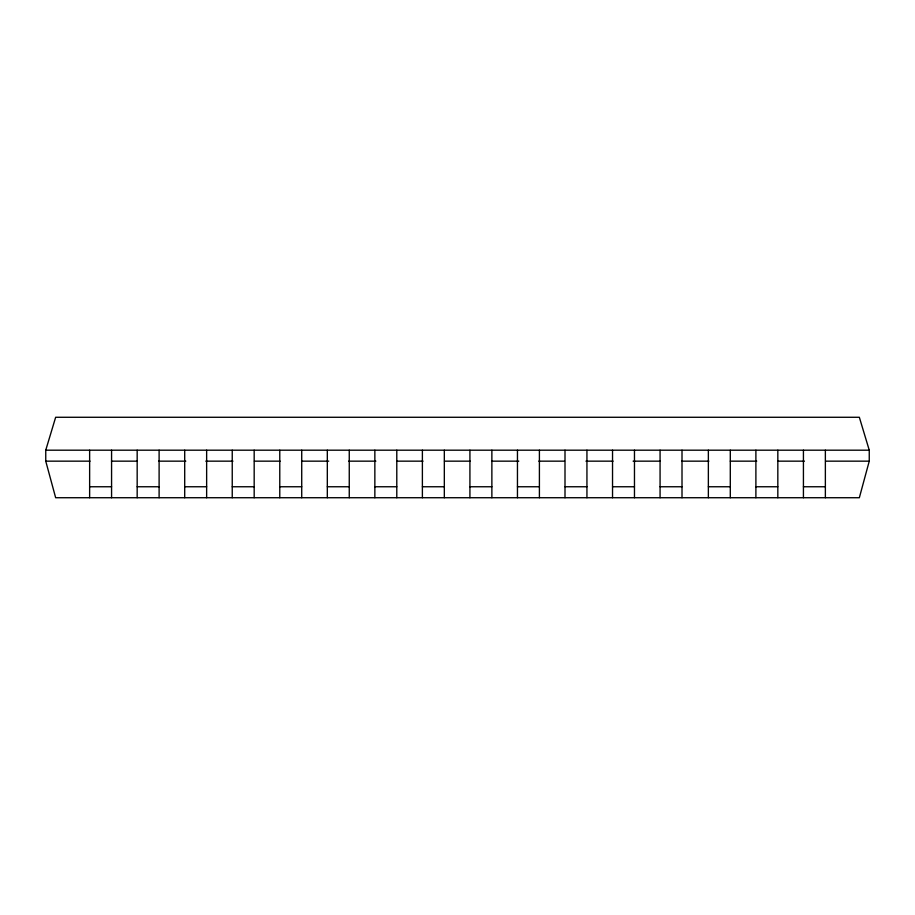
<?xml version="1.0" encoding="UTF-8"?>
<svg xmlns="http://www.w3.org/2000/svg" width="915" height="915" viewBox="0 0 915 915"><rect width="100%" height="100%" fill="white"/><g stroke="black" fill="none" stroke-linecap="round" stroke-linejoin="round"><path stroke-width="1.37" d="M869.25 461.16L859.345 497.726L55.655 497.726L45.75 461.16L45.75 450.191L55.655 417.274L859.345 417.274L869.25 450.191L869.25 461.16L825.57 461.16M45.75 450.191L869.25 450.191M45.75 461.16L90.047 461.16M111.493 461.16L137.216 461.16M158.65 461.16L185.802 461.16M205.806 461.16L232.959 461.16M254.404 461.16L280.127 461.16M301.561 461.16L328.714 461.16M348.718 461.16L375.871 461.16M397.316 461.16L423.039 461.16M444.473 461.16L470.196 461.16M491.63 461.16L518.782 461.16M538.798 461.16L564.521 461.16M585.955 461.16L613.107 461.16M633.111 461.16L660.275 461.16M681.709 461.16L708.862 461.16M730.296 461.16L756.728 461.16M777.659 461.16L804.434 461.16M89.636 486.757L111.573 486.757M137.17 486.757L159.107 486.757M184.704 486.757L206.641 486.757M232.238 486.757L254.176 486.757M279.773 486.757L301.721 486.757M327.318 486.757L349.256 486.757M374.853 486.757L396.79 486.757M422.387 486.757L444.324 486.757M469.921 486.757L491.87 486.757M517.455 486.757L539.404 486.757M565.001 486.757L586.938 486.757M612.535 486.757L634.472 486.757M660.07 486.757L682.007 486.757M708.359 486.757L730.296 486.757M755.893 486.757L777.83 486.757M803.427 486.757L825.364 486.757M825.364 450.191L825.364 497.726M803.427 450.191L803.427 497.726M777.83 450.191L777.83 497.726M755.893 450.191L755.893 497.726M730.296 450.191L730.296 497.726M708.359 450.191L708.359 497.726M682.007 450.191L682.007 497.726M660.07 450.191L660.07 497.726M634.472 450.191L634.472 497.726M612.535 450.191L612.535 497.726M586.938 450.191L586.938 497.726M565.001 450.191L565.001 497.726M539.404 450.191L539.404 497.726M517.455 450.191L517.455 497.726M491.87 450.191L491.87 497.726M469.921 450.191L469.921 497.726M444.324 450.191L444.324 497.726M422.387 450.191L422.387 497.726M396.79 450.191L396.79 497.726M374.853 450.191L374.853 497.726M349.256 450.191L349.256 497.726M327.318 450.191L327.318 497.726M301.721 450.191L301.721 497.726M279.773 450.191L279.773 497.726M254.176 450.191L254.176 497.726M232.238 450.191L232.238 497.726M206.641 450.191L206.641 497.726M184.704 450.191L184.704 497.726M159.107 450.191L159.107 497.726M137.17 450.191L137.17 497.726M111.573 450.191L111.573 497.726M89.636 450.191L89.636 497.726"/></g></svg>
